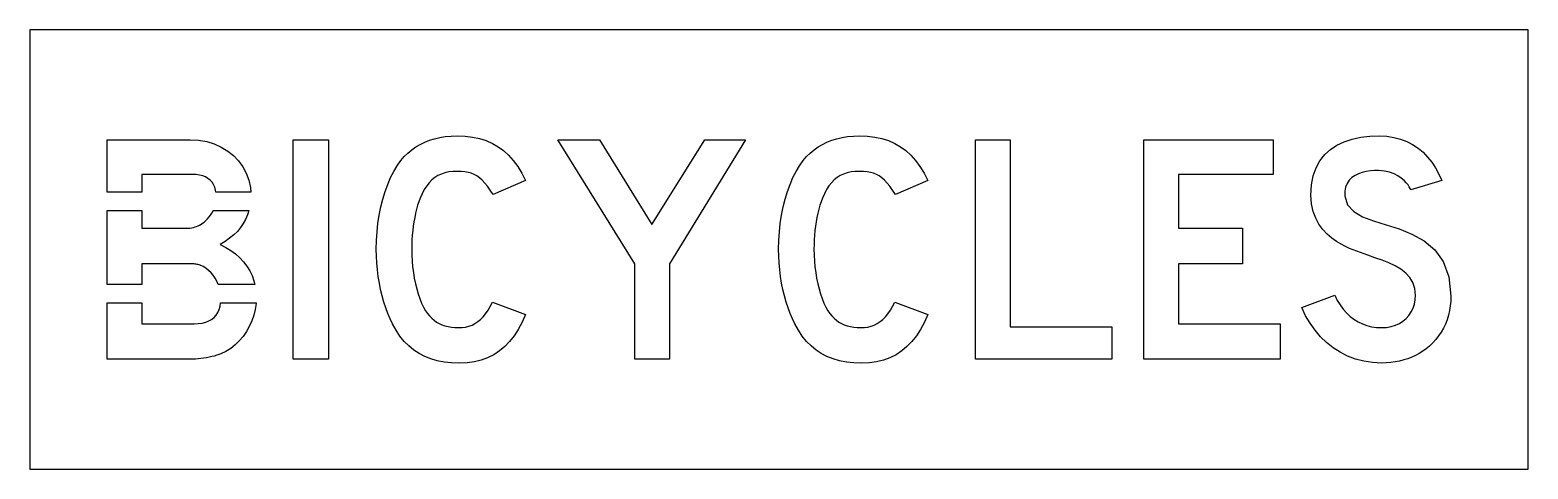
# Model space of a CAD drawing. Extents: x 0 to 41, y 0 to 12.
import ezdxf

# ---------------------------------------------------------------- set-up
doc = ezdxf.new("R2010")
doc.units = 0
doc.layers.add('CUT', color=7, linetype='Continuous')
doc.layers.add('OUTSIDE', color=1, linetype='Continuous')

msp = doc.modelspace()

# ---------------------------------------------------------------- linework, layer by layer
at = {"layer": 'CUT'}
for points in [[(13.1266, 3.4842), (12.9922, 3.3462), (12.847, 3.2262), (12.6922, 3.1248), (12.526, 3.042), (12.349, 2.9778), (12.1618, 2.9316), (11.9626, 2.904), (11.7526, 2.895), (11.5378, 2.9016), (11.3362, 2.9232), (11.1466, 2.9586), (10.969, 3.0096), (10.8028, 3.075), (10.6474, 3.1554), (10.5022, 3.2514), (10.3678, 3.3624), (10.2424, 3.4896), (10.1266, 3.633), (10.0198, 3.7926), (9.9208, 3.9684), (9.8548, 4.1046), (9.793, 4.2498), (9.7366, 4.4028), (9.685, 4.5636), (9.6382, 4.7304), (9.5974, 4.9026), (9.562, 5.0802), (9.5326, 5.2614), (9.5092, 5.4456), (9.4924, 5.6328), (9.4822, 5.8212), (9.4786, 6.0108), (9.484, 6.2472), (9.4996, 6.4824), (9.5248, 6.7146), (9.5602, 6.9426), (9.6046, 7.164), (9.658, 7.3788), (9.7198, 7.5846), (9.7906, 7.7808), (9.8698, 7.9644), (9.9562, 8.1354), (10.051, 8.2914), (10.1524, 8.4318), (10.2454, 8.538), (10.3438, 8.6352), (10.4488, 8.7234), (10.5604, 8.8026), (10.678, 8.8728), (10.8028, 8.934), (10.9336, 8.9862), (11.071, 9.0288), (11.2156, 9.0624), (11.3662, 9.0858), (11.5246, 9.1002), (11.6896, 9.105), (11.9086, 9.0972), (12.115, 9.0732), (12.3076, 9.033), (12.4888, 8.976), (12.658, 8.9016), (12.8158, 8.8104), (12.9634, 8.7018), (13.1008, 8.5752), (13.2286, 8.43), (13.348, 8.2668), (13.4596, 8.085), (13.5628, 7.884), (12.679, 7.5054), (12.5974, 7.6236), (12.5206, 7.7274), (12.4474, 7.8174), (12.3754, 7.8936), (12.304, 7.9578), (12.2314, 8.0106), (12.1564, 8.0526), (12.0772, 8.0856), (11.992, 8.109), (11.9002, 8.1252), (11.8, 8.1342), (11.6896, 8.1366), (11.572, 8.1324), (11.461, 8.1186), (11.3566, 8.0958), (11.2588, 8.0628), (11.167, 8.0196), (11.0818, 7.9656), (11.0014, 7.9008), (10.927, 7.8252), (10.8574, 7.737), (10.7932, 7.6374), (10.7338, 7.5252), (10.6786, 7.3998), (10.6432, 7.3074), (10.6108, 7.2078), (10.5808, 7.1028), (10.5532, 6.993), (10.5292, 6.8784), (10.5076, 6.7608), (10.4896, 6.6396), (10.4746, 6.516), (10.4626, 6.3906), (10.4542, 6.264), (10.4488, 6.1374), (10.447, 6.0108), (10.4506, 5.8476), (10.459, 5.6856), (10.474, 5.5254), (10.4938, 5.3682), (10.5196, 5.2146), (10.5502, 5.0658), (10.585, 4.923), (10.6252, 4.7862), (10.6696, 4.6578), (10.7176, 4.5372), (10.7704, 4.4268), (10.8262, 4.3266), (10.8802, 4.251), (10.9372, 4.1826), (10.9972, 4.1208), (11.0608, 4.0656), (11.1286, 4.0176), (11.2, 3.9762), (11.2756, 3.9414), (11.3566, 3.9132), (11.4418, 3.891), (11.533, 3.8754), (11.629, 3.8664), (11.7316, 3.8634), (11.8294, 3.8676), (11.923, 3.8808), (12.0124, 3.9036), (12.0982, 3.9354), (12.1798, 3.9774), (12.2578, 4.029), (12.3322, 4.0908), (12.4036, 4.1628), (12.4714, 4.245), (12.5368, 4.3386), (12.5986, 4.4424), (12.658, 4.5576), (13.5628, 4.221), (13.4686, 4.0092), (13.3648, 3.816), (13.2508, 3.6408)], [(24.0028, 3.3462), (23.8576, 3.2262), (23.7028, 3.1248), (23.5366, 3.042), (23.3596, 2.9778), (23.1724, 2.9316), (22.9732, 2.904), (22.7632, 2.895), (22.5484, 2.9016), (22.3468, 2.9232), (22.1572, 2.9586), (21.9796, 3.0096), (21.8134, 3.075), (21.658, 3.1554), (21.5128, 3.2514), (21.3784, 3.3624), (21.253, 3.4896), (21.1372, 3.633), (21.0304, 3.7926), (20.9314, 3.9684), (20.8654, 4.1046), (20.8036, 4.2498), (20.7472, 4.4028), (20.6956, 4.5636), (20.6488, 4.7304), (20.608, 4.9026), (20.5726, 5.0802), (20.5432, 5.2614), (20.5198, 5.4456), (20.503, 5.6328), (20.4928, 5.8212), (20.4892, 6.0108), (20.4946, 6.2472), (20.5102, 6.4824), (20.5354, 6.7146), (20.5708, 6.9426), (20.6152, 7.164), (20.6686, 7.3788), (20.7304, 7.5846), (20.8012, 7.7808), (20.8804, 7.9644), (20.9668, 8.1354), (21.0616, 8.2914), (21.163, 8.4318), (21.256, 8.538), (21.3544, 8.6352), (21.4594, 8.7234), (21.571, 8.8026), (21.6886, 8.8728), (21.8134, 8.934), (21.9442, 8.9862), (22.0816, 9.0288), (22.2262, 9.0624), (22.3768, 9.0858), (22.5352, 9.1002), (22.7002, 9.105), (22.9192, 9.0972), (23.1256, 9.0732), (23.3182, 9.033), (23.4994, 8.976), (23.6686, 8.9016), (23.8264, 8.8104), (23.974, 8.7018), (24.1114, 8.5752), (24.2392, 8.43), (24.3586, 8.2668), (24.4702, 8.085), (24.5734, 7.884), (23.6896, 7.5054), (23.608, 7.6236), (23.5312, 7.7274), (23.458, 7.8174), (23.386, 7.8936), (23.3146, 7.9578), (23.242, 8.0106), (23.167, 8.0526), (23.0878, 8.0856), (23.0026, 8.109), (22.9108, 8.1252), (22.8106, 8.1342), (22.7002, 8.1366), (22.5826, 8.1324), (22.4716, 8.1186), (22.3672, 8.0958), (22.2694, 8.0628), (22.1776, 8.0196), (22.0924, 7.9656), (22.012, 7.9008), (21.9376, 7.8252), (21.868, 7.737), (21.8038, 7.6374), (21.7444, 7.5252), (21.6892, 7.3998), (21.6538, 7.3074), (21.6214, 7.2078), (21.5914, 7.1028), (21.5638, 6.993), (21.5398, 6.8784), (21.5182, 6.7608), (21.5002, 6.6396), (21.4852, 6.516), (21.4732, 6.3906), (21.4648, 6.264), (21.4594, 6.1374), (21.4576, 6.0108), (21.4612, 5.8476), (21.4696, 5.6856), (21.4846, 5.5254), (21.5044, 5.3682), (21.5302, 5.2146), (21.5608, 5.0658), (21.5956, 4.923), (21.6358, 4.7862), (21.6802, 4.6578), (21.7282, 4.5372), (21.781, 4.4268), (21.8368, 4.3266), (21.8908, 4.251), (21.9478, 4.1826), (22.0078, 4.1208), (22.0714, 4.0656), (22.1392, 4.0176), (22.2106, 3.9762), (22.2862, 3.9414), (22.3672, 3.9132), (22.4524, 3.891), (22.5436, 3.8754), (22.6396, 3.8664), (22.7422, 3.8634), (22.84, 3.8676), (22.9336, 3.8808), (23.023, 3.9036), (23.1088, 3.9354), (23.1904, 3.9774), (23.2684, 4.029), (23.3428, 4.0908), (23.4142, 4.1628), (23.482, 4.245), (23.5474, 4.3386), (23.6092, 4.4424), (23.6686, 4.5576), (24.5734, 4.221), (24.4792, 4.0092), (24.3754, 3.816), (24.2614, 3.6408), (24.1372, 3.4842)], [(38.821, 4.203), (38.7832, 4.0812), (38.737, 3.963), (38.683, 3.8496), (38.6212, 3.741), (38.5522, 3.6366), (38.4754, 3.5382), (38.3914, 3.4452), (38.3002, 3.3576), (38.2132, 3.2868), (38.1214, 3.2214), (38.0248, 3.1614), (37.924, 3.1068), (37.8196, 3.0582), (37.7104, 3.0156), (37.5982, 2.9796), (37.483, 2.9496), (37.3648, 2.9256), (37.2436, 2.9088), (37.12, 2.898), (36.9946, 2.895), (36.7426, 2.907), (36.502, 2.9442), (36.274, 3.0042), (36.0574, 3.0864), (35.854, 3.1896), (35.6632, 3.3132), (35.4856, 3.4554), (35.3218, 3.615), (35.1712, 3.792), (35.035, 3.984), (34.9126, 4.1904), (34.8052, 4.4106), (35.7106, 4.7472), (35.7778, 4.6104), (35.854, 4.4844), (35.938, 4.3692), (36.0298, 4.2654), (36.1282, 4.173), (36.2344, 4.092), (36.3466, 4.023), (36.4654, 3.966), (36.5896, 3.9216), (36.7198, 3.8892), (36.8548, 3.87), (36.9946, 3.8634), (37.1278, 3.8712), (37.2532, 3.8934), (37.3702, 3.93), (37.4782, 3.9804), (37.576, 4.0422), (37.663, 4.116), (37.7392, 4.2), (37.8028, 4.2936), (37.8532, 4.3962), (37.8904, 4.5066), (37.9132, 4.6236), (37.921, 4.7472), (37.9024, 4.9338), (37.849, 5.0952), (37.7644, 5.2344), (37.6522, 5.355), (37.5166, 5.4588), (37.3606, 5.55), (37.1884, 5.631), (37.0042, 5.7048), (36.811, 5.7744), (36.6124, 5.8434), (36.4132, 5.9142), (36.2158, 5.9892), (36.118, 6.0312), (36.0058, 6.0828), (35.884, 6.1458), (35.7568, 6.2226), (35.6278, 6.3138), (35.503, 6.4212), (35.3848, 6.546), (35.2786, 6.6894), (35.1886, 6.8538), (35.119, 7.0404), (35.074, 7.2498), (35.0578, 7.4844), (35.0746, 7.764), (35.122, 8.0136), (35.2, 8.235), (35.305, 8.4282), (35.4364, 8.5956), (35.5924, 8.7366), (35.77, 8.8536), (35.9686, 8.9472), (36.1858, 9.018), (36.4198, 9.0672), (36.6694, 9.096), (36.9316, 9.105), (37.1362, 9.0954), (37.33, 9.066), (37.5118, 9.018), (37.6828, 8.9526), (37.8418, 8.8698), (37.9894, 8.7708), (38.1262, 8.6568), (38.251, 8.5284), (38.3644, 8.3856), (38.467, 8.2308), (38.5576, 8.0628), (38.6368, 7.884), (37.795, 7.6314), (37.7902, 7.6416), (37.7758, 7.6692), (37.7512, 7.7106), (37.7152, 7.7634), (37.6666, 7.8234), (37.6054, 7.887), (37.5298, 7.9512), (37.4392, 8.0118), (37.333, 8.067), (37.21, 8.1114), (37.0696, 8.1432), (36.9106, 8.1576), (36.7984, 8.1594), (36.6856, 8.1516), (36.5734, 8.1354), (36.4648, 8.109), (36.3616, 8.0718), (36.2656, 8.0238), (36.1804, 7.9638), (36.1072, 7.8912), (36.049, 7.8054), (36.0076, 7.7064), (35.9854, 7.5924), (35.9842, 7.4634), (36.0592, 7.2198), (36.229, 7.0368), (36.4738, 6.8964), (36.775, 6.7818), (37.1128, 6.6756), (37.4686, 6.5604), (37.822, 6.42), (38.155, 6.2358), (38.4472, 5.9916), (38.68, 5.67), (38.8342, 5.2542), (38.8894, 4.7262), (38.8852, 4.5906), (38.872, 4.458), (38.851, 4.329)], [(4.9318, 7.8972), (4.8718, 7.9446), (4.804, 7.983), (4.7272, 8.0136), (4.642, 8.0352), (4.549, 8.0484), (4.4476, 8.0526), (3.058, 8.0526), (3.058, 7.5668), (2.1106, 7.5668), (2.1106, 9), (4.384, 9), (4.6162, 8.9868), (4.8364, 8.9478), (5.044, 8.8848), (5.2366, 8.799), (5.413, 8.6922), (5.5714, 8.5656), (5.7094, 8.4216), (5.827, 8.2608), (5.9206, 8.085), (5.9902, 7.896), (6.0328, 7.6956), (6.0416, 7.5668), (5.0905, 7.5668), (5.0812, 7.626), (5.0572, 7.7064), (5.0242, 7.7784), (4.9822, 7.842)], [(8.1736, 3), (7.2052, 3), (7.2052, 9), (8.1736, 9)], [(14.4472, 9), (15.5842, 9), (17.0158, 6.684), (18.4684, 9), (19.5844, 9), (17.5, 5.6106), (17.5, 3), (16.5526, 3), (16.5526, 5.6106)], [(26.8264, 3.8844), (29.6056, 3.8844), (29.6056, 3), (25.879, 3), (25.879, 9), (26.8264, 9)], [(34.0264, 8.0526), (31.4368, 8.0526), (31.4368, 6.579), (33.184, 6.579), (33.184, 5.6106), (31.4368, 5.6106), (31.4368, 3.9684), (34.216, 3.9684), (34.216, 3), (30.4894, 3), (30.4894, 9), (34.0264, 9)], [(4.8172, 5.4852), (4.7398, 5.532), (4.6582, 5.5686), (4.6276, 5.5782), (4.5988, 5.586), (4.5718, 5.5926), (4.5448, 5.598), (4.5178, 5.6022), (4.4896, 5.6052), (4.4596, 5.6076), (4.4272, 5.6088), (4.3918, 5.61), (4.3522, 5.6106), (4.3078, 5.6106), (4.258, 5.6106), (3.058, 5.6106), (3.058, 5.0405), (2.1106, 5.0405), (2.1106, 7.0648), (3.058, 7.0648), (3.058, 6.579), (4.195, 6.579), (4.2604, 6.5796), (4.3204, 6.5826), (4.3756, 6.5874), (4.4266, 6.5946), (4.474, 6.6042), (4.5184, 6.6156), (4.561, 6.63), (4.6018, 6.6474), (4.642, 6.6678), (4.6816, 6.6912), (4.7218, 6.7176), (4.7632, 6.7476), (4.8142, 6.7914), (4.861, 6.8382), (4.9048, 6.8886), (4.9444, 6.9414), (4.9792, 6.9972), (5.0104, 7.0554), (5.0146, 7.0648), (5.9942, 7.0648), (5.9554, 6.9432), (5.9032, 6.8226), (5.8396, 6.708), (5.764, 6.5988), (5.6764, 6.4956), (5.5768, 6.3978), (5.4652, 6.3054), (5.3416, 6.2184), (5.2054, 6.1368), (5.3572, 6.0588), (5.4982, 5.9724), (5.6266, 5.8776), (5.7424, 5.7744), (5.8462, 5.6634), (5.9368, 5.5446), (6.0142, 5.4186), (6.0784, 5.2854), (6.1288, 5.145), (6.1548, 5.0405), (5.1563, 5.0405), (5.1538, 5.0478), (5.1148, 5.1354), (5.0686, 5.2182), (5.0152, 5.2956), (4.9552, 5.3664), (4.8886, 5.43)], [(5.4952, 3.2964), (5.365, 3.2136), (5.2264, 3.1476), (5.1706, 3.1266), (5.11, 3.1074), (5.0446, 3.0888), (4.9756, 3.072), (4.903, 3.0564), (4.8292, 3.042), (4.7536, 3.03), (4.6774, 3.0192), (4.6018, 3.0114), (4.5268, 3.0048), (4.4542, 3.0012), (4.384, 3), (2.1106, 3), (2.1106, 4.5385), (3.058, 4.5385), (3.058, 3.9684), (4.4896, 3.9684), (4.606, 3.9732), (4.7122, 3.9876), (4.8088, 4.0116), (4.8958, 4.0458), (4.9726, 4.089), (5.0398, 4.1424), (5.0962, 4.2048), (5.143, 4.2774), (5.1796, 4.359), (5.2054, 4.4508), (5.2189, 4.5385), (6.1873, 4.5385), (6.1864, 4.521), (6.1624, 4.3596), (6.1234, 4.2012), (6.07, 4.047), (6.0034, 3.8988), (5.9236, 3.7578), (5.8324, 3.6258), (5.7298, 3.504), (5.6176, 3.3936)]]:
    msp.add_lwpolyline(points, close=True, dxfattribs=at)
at = {"layer": 'OUTSIDE'}
msp.add_lwpolyline([(0, 0), (41, 0), (41, 12), (0, 12)], close=True, dxfattribs=at)

doc.saveas('drawing.dxf')
